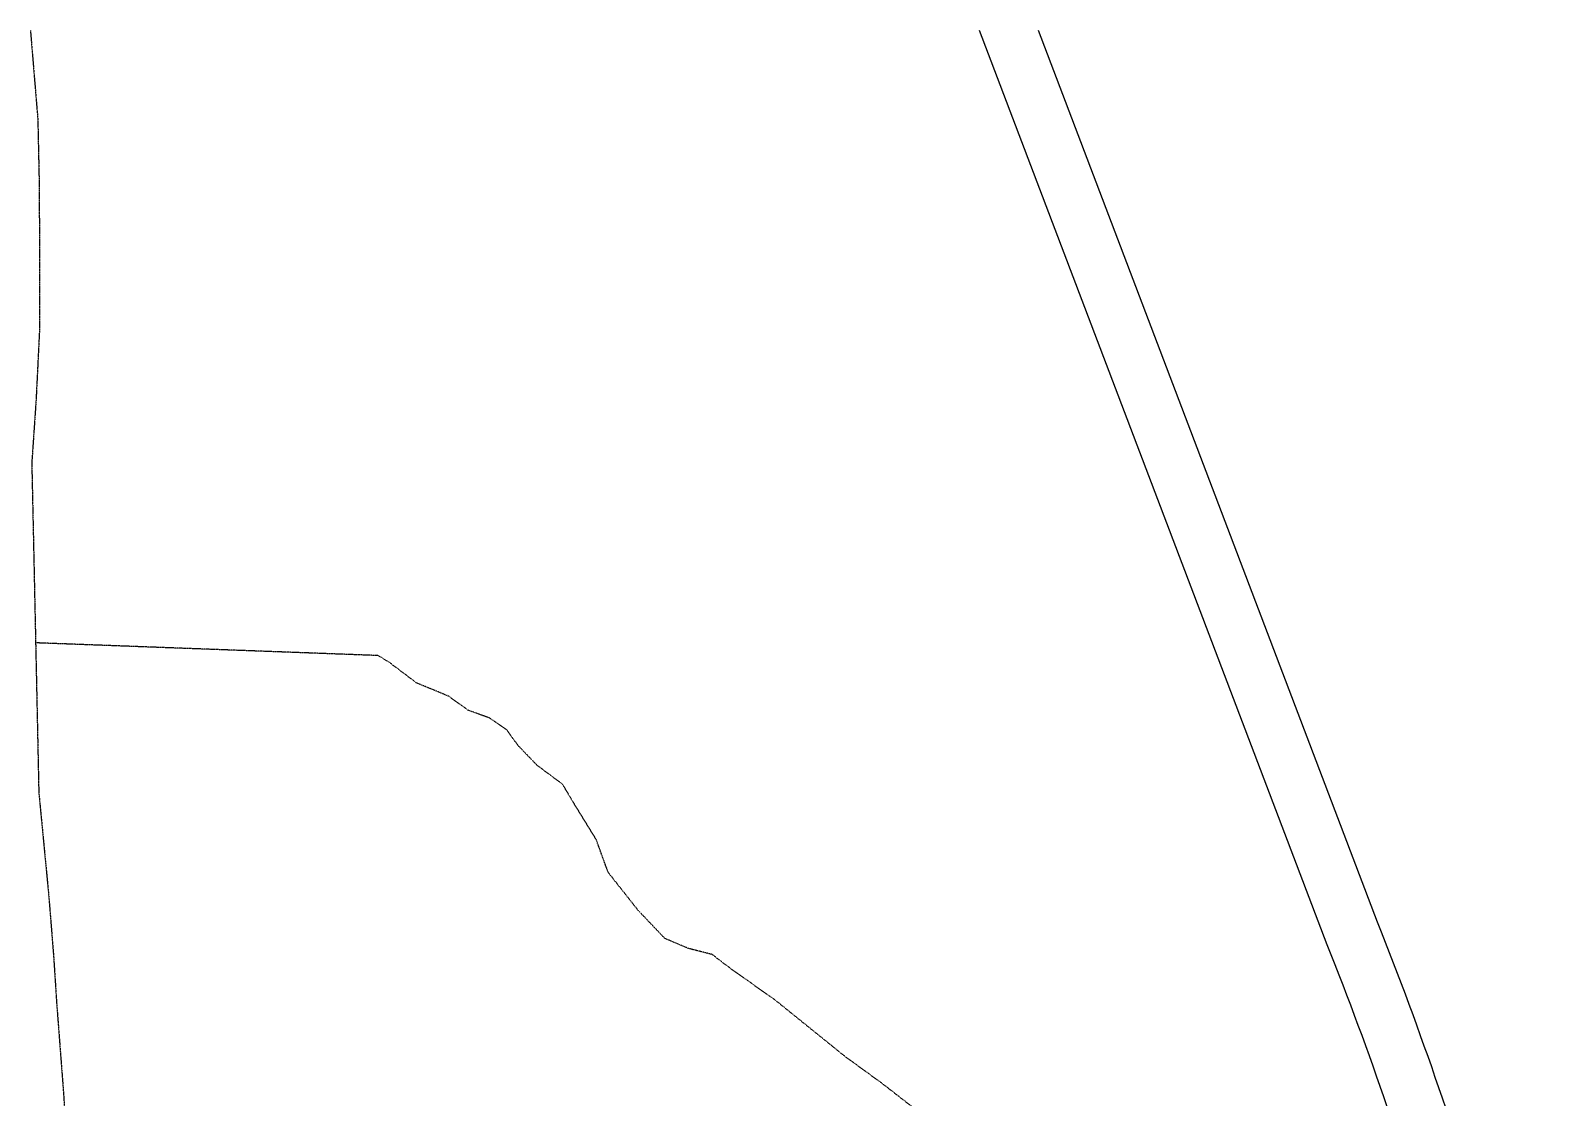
# Model space of a CAD drawing. Header units: millimetres. Extents: x -14000 to -11893, y 5996570 to 5998427.
# Drawn here: x -12987 to -12468, y 5997958 to 5998322 of the extents above; entities that cross this region are included whole.
import ezdxf

# ---------------------------------------------------------------- set-up
doc = ezdxf.new("R2010")
doc.units = ezdxf.units.MM
doc.header["$LTSCALE"] = 0.25
doc.linetypes.add('DASHED2', pattern=[0.375, 0.25, -0.125])
doc.layers.add('3_road_UNBC', color=8, linetype='Continuous')
doc.layers.add('3_trails', color=88, linetype='DASHED2')

msp = doc.modelspace()

# ---------------------------------------------------------------- linework, layer by layer
at = {"layer": '3_road_UNBC'}
for p, q in [((-12545.18, 5998010.3), (-12663.63, 5998321.57)), ((-12528.08, 5998018.07), (-12643.58, 5998321.57))]:
    msp.add_line(p, q, dxfattribs=at)
for centre, radius, start, end in [((-13657.99, 5997567.38), 1216.48, 16.07397, 21.74553), ((-13650.08, 5997569.92), 1189.44, 16.06237, 21.73058)]:
    msp.add_arc(centre, radius, start, end, dxfattribs=at)
at = {"layer": '3_trails', "ltscale": 0.5, "flags": 128}
for points in [[(-12986.89, 5998321.57), (-12984.38, 5998291.36), (-12983.89, 5998268.25), (-12983.75, 5998220.79), (-12984.97, 5998195.9), (-12986.44, 5998174.33), (-12985.89, 5998149.16), (-12985.54, 5998132.71), (-12984.8, 5998098.05), (-12984.04, 5998062.16), (-12980.67, 5998027.2), (-12979, 5998006.4), (-12977.97, 5997990.48), (-12975.5, 5997958.21), (-12974.77, 5997940.37), (-12973.7, 5997914.64), (-12972.07, 5997887.53), (-12970.66, 5997862.17), (-12968.96, 5997839.79), (-12968.14, 5997810.45), (-12967.12, 5997787), (-12967.66, 5997746.71), (-12967.18, 5997724.3), (-12967.11, 5997704.16), (-12965.23, 5997681.61), (-12965.23, 5997665.49), (-12962.65, 5997642.78), (-12961.88, 5997631.06), (-12963.69, 5997625.94)], [(-12439.11, 5997309.89), (-12449.95, 5997305.01), (-12460.29, 5997302.05), (-12467.39, 5997301.62), (-12474.55, 5997303.66), (-12478.84, 5997312.33), (-12481.1, 5997328.72), (-12481.77, 5997347.05), (-12481.52, 5997361.29), (-12477.14, 5997386.85), (-12477.19, 5997415.06), (-12477.24, 5997430.12), (-12479.27, 5997448.42), (-12479.24, 5997459.65), (-12476.03, 5997476.15), (-12478.08, 5997495.27), (-12482.73, 5997508.04), (-12485.7, 5997518.93), (-12486.44, 5997528.23), (-12482.88, 5997540.9), (-12480.55, 5997560.12), (-12479.96, 5997570.81), (-12479.7, 5997584.23), (-12480.27, 5997598.19), (-12481.77, 5997617.32), (-12485.49, 5997624.91), (-12491.91, 5997631.07), (-12499.94, 5997635.29), (-12504.49, 5997643.4), (-12506.72, 5997655.25), (-12506.93, 5997665.11), (-12508.32, 5997678.77), (-12519.37, 5997696.61), (-12524.24, 5997707.18), (-12524.65, 5997713.47), (-12524.59, 5997723.33), (-12521.5, 5997732.71), (-12518.24, 5997746.47), (-12517.91, 5997756.61), (-12522.18, 5997764.46), (-12533, 5997771.62), (-12552.83, 5997786.48), (-12574.36, 5997802.55), (-12589.53, 5997817.1), (-12607.72, 5997831.03), (-12622.61, 5997845.31), (-12628.2, 5997849.6), (-12640.83, 5997874.12), (-12645.06, 5997878.71), (-12657.29, 5997897.45), (-12658.87, 5997907.06), (-12663.78, 5997917.97), (-12670.52, 5997933.87), (-12674.3, 5997943.15), (-12676.03, 5997946.97), (-12696.74, 5997963.06), (-12709.6, 5997972.42), (-12732.91, 5997991.23), (-12749.11, 5998002.73), (-12754.71, 5998007.02), (-12762.73, 5998009.05), (-12770.78, 5998012.46), (-12779.79, 5998021.91), (-12790.11, 5998034.97), (-12794.2, 5998046.18), (-12801.9, 5998058.68), (-12805.61, 5998064.94), (-12814.28, 5998071.37), (-12820.75, 5998078.11), (-12824.72, 5998083.54), (-12830.59, 5998087.54), (-12837.8, 5998090.14), (-12844.5, 5998094.96), (-12855.33, 5998099.41), (-12864.56, 5998106.37), (-12868.46, 5998108.77), (-12985.12, 5998113.1)]]:
    msp.add_lwpolyline(points, dxfattribs=at)

doc.saveas('drawing.dxf')
